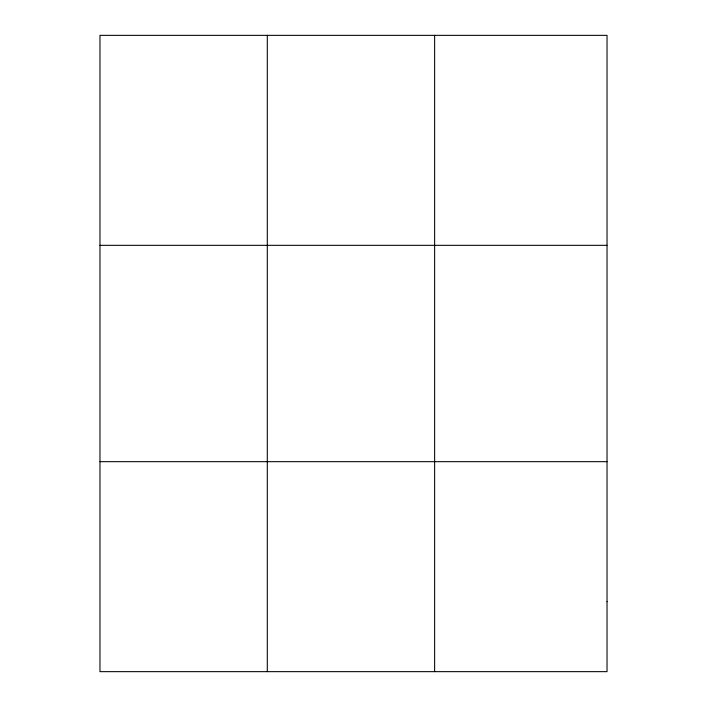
<?xml version="1.0" encoding="UTF-8"?>
<svg xmlns="http://www.w3.org/2000/svg" width="707" height="707" viewBox="0 0 707 707"><rect width="100%" height="100%" fill="white"/><g stroke="black" fill="none" stroke-linecap="round" stroke-linejoin="round"><path stroke-width="1.06" d="M434.628 35.35L434.628 671.65M99.97 245.329L607.03 245.329M99.97 461.671L607.03 461.671M267.299 35.35L267.299 671.65M607.03 601.657L607.03 671.65L99.97 671.65L99.97 35.35L607.03 35.35L607.03 601.657"/></g></svg>
